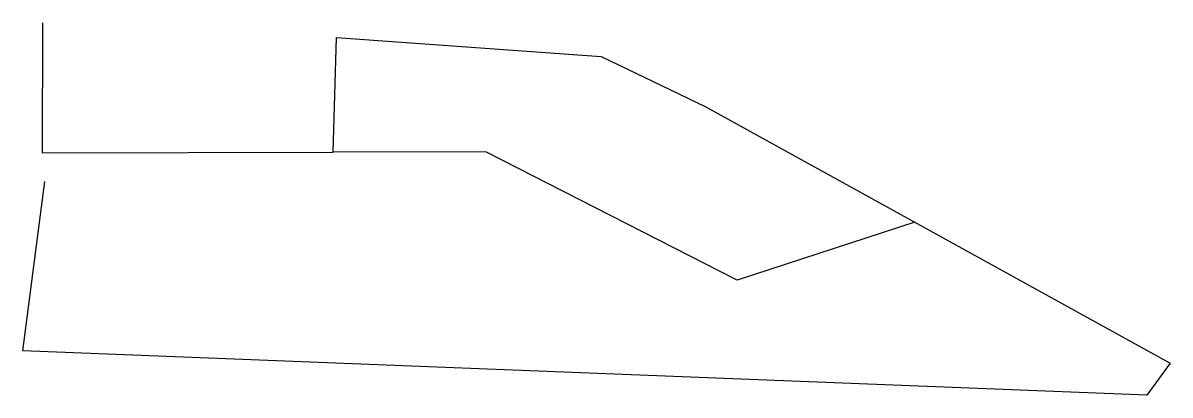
# Model space of a CAD drawing. Header units: inches. Extents: x 20.871 to 21.799, y 51.989 to 52.289.
import ezdxf

# ---------------------------------------------------------------- set-up
doc = ezdxf.new("R2010")
doc.units = ezdxf.units.IN
doc.header["$MEASUREMENT"] = 0

msp = doc.modelspace()

# ---------------------------------------------------------------- linework, layer by layer
for points in [[(20.88712, 52.28944), (20.88692, 52.18459), (21.12234, 52.1851)], [(21.12234, 52.1851), (21.12507, 52.27773), (21.33893, 52.26246), (21.42312, 52.22208), (21.79919, 52.01478), (21.78043, 51.98895), (20.87138, 52.02472), (20.88907, 52.16151)], [(21.59287, 52.12851), (21.44914, 52.08162), (21.24572, 52.18549), (21.12234, 52.1851)]]:
    msp.add_lwpolyline(points)

doc.saveas('drawing.dxf')
